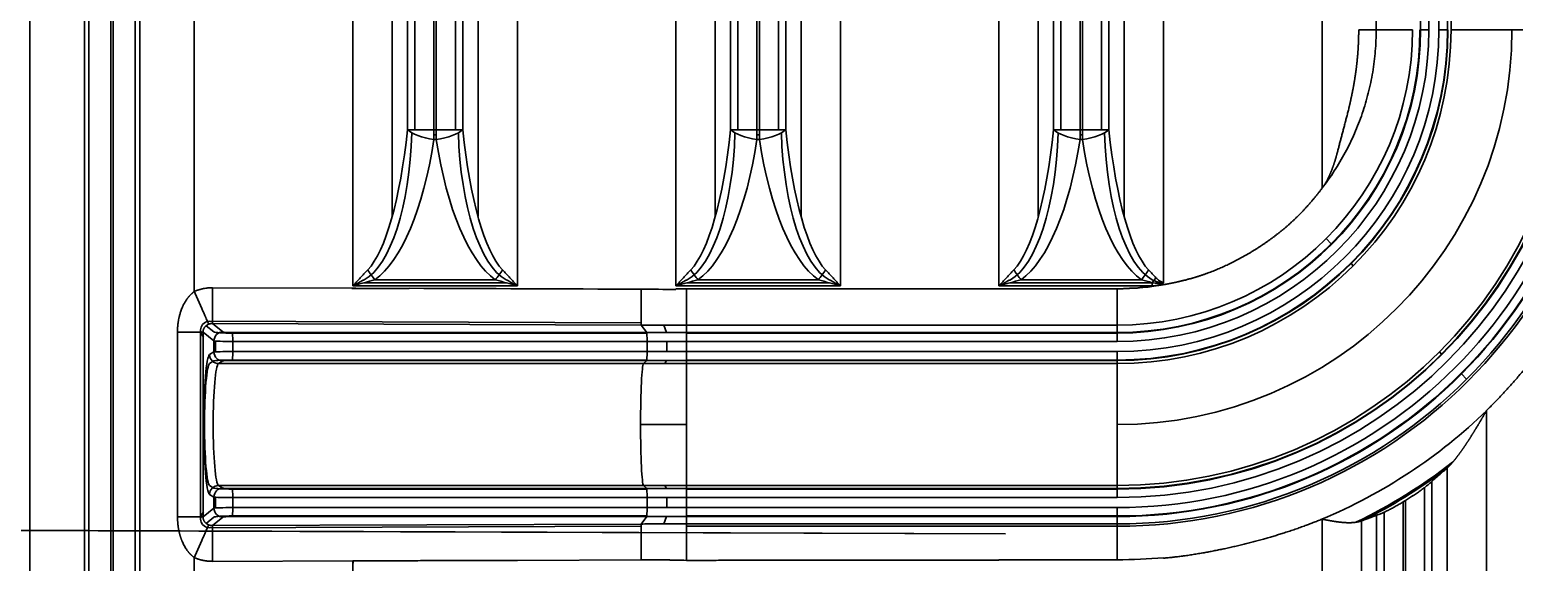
# Model space of a CAD drawing. Header units: millimetres. Extents: x -13 to 1082, y 396 to 866.
# Drawn here: x 235.6 to 318.7, y 625.9 to 655.8 of the extents above; entities that cross this region are included whole.
import ezdxf

# ---------------------------------------------------------------- set-up
doc = ezdxf.new("R2010")
doc.units = ezdxf.units.MM
doc.layers.add('10', color=7, linetype='Continuous', true_color=0xffffff)

msp = doc.modelspace()

# ---------------------------------------------------------------- linework, layer by layer
at = {"layer": '10', "color": 7, "linetype": 'Continuous', "lineweight": 35}
for p, q in [((262.871, 641.428), (262.871, 696.245)), ((271.749, 696.245), (271.749, 641.428)), ((280.961, 641.428), (280.961, 696.245)), ((289.839, 696.245), (289.839, 641.428)), ((255.862, 645.303), (255.862, 692.37)), ((260.668, 645.303), (260.668, 692.37)), ((273.952, 692.37), (273.952, 645.303)), ((278.758, 645.303), (278.758, 692.37)), ((292.042, 692.37), (292.042, 645.303)), ((296.848, 645.303), (296.848, 692.37)), ((307.93, 690.785), (307.93, 646.888)), ((241.478, 687.529), (241.478, 607.029)), ((238.872, 607.029), (238.872, 687.502)), ((256.716, 650.171), (256.716, 687.502)), ((257.13, 650.171), (257.13, 687.502)), ((258.198, 650.171), (258.198, 687.502)), ((258.332, 687.502), (258.332, 650.171)), ((259.4, 687.502), (259.4, 650.171)), ((259.814, 687.502), (259.814, 650.171)), ((274.806, 650.171), (274.806, 687.502)), ((275.22, 650.171), (275.22, 687.502)), ((276.288, 650.171), (276.288, 687.502)), ((276.422, 687.502), (276.422, 650.171)), ((277.49, 687.502), (277.49, 650.171)), ((277.904, 687.502), (277.904, 650.171)), ((292.896, 650.171), (292.896, 687.502)), ((293.31, 650.171), (293.31, 687.502)), ((294.378, 650.171), (294.378, 687.502)), ((294.512, 687.502), (294.512, 650.171)), ((295.58, 687.502), (295.58, 650.171)), ((295.994, 687.502), (295.994, 650.171)), ((313.446, 681.901), (313.446, 655.771)), ((313.915, 655.771), (313.915, 681.901)), ((314.477, 681.901), (314.477, 655.771)), ((314.954, 655.771), (314.954, 681.901)), ((315.153, 681.901), (315.153, 655.771)), ((299.051, 641.604), (299.051, 666.697)), ((310.961, 655.771), (309.982, 655.771)), ((310.961, 655.771), (313.001, 655.771)), ((313.915, 655.771), (313.414, 655.771)), ((314.979, 655.771), (314.477, 655.771)), ((321.977, 655.771), (315.153, 655.771)), ((256.716, 650.171), (258.198, 650.171)), ((258.198, 650.171), (258.332, 650.171)), ((258.198, 649.621), (258.198, 650.171)), ((258.332, 650.171), (259.814, 650.171)), ((258.332, 649.621), (258.332, 650.171)), ((274.806, 650.171), (276.288, 650.171)), ((276.288, 650.171), (276.422, 650.171)), ((276.288, 649.621), (276.288, 650.171)), ((276.422, 650.171), (277.904, 650.171)), ((276.422, 649.621), (276.422, 650.171)), ((292.896, 650.171), (294.378, 650.171)), ((294.378, 650.171), (294.512, 650.171)), ((294.378, 650.171), (294.378, 649.621)), ((294.512, 650.171), (295.994, 650.171)), ((294.512, 650.171), (294.512, 649.621)), ((258.332, 649.888), (258.198, 649.888)), ((258.332, 649.621), (258.198, 649.621)), ((276.422, 649.888), (276.288, 649.888)), ((276.422, 649.621), (276.288, 649.621)), ((294.512, 649.888), (294.378, 649.888)), ((294.512, 649.621), (294.378, 649.621)), ((308.447, 643.78), (308.155, 644.072)), ((309.553, 642.673), (309.676, 642.55)), ((253.66, 641.295), (245.803, 641.323)), ((262.871, 641.428), (253.659, 641.428)), ((262.238, 641.604), (254.292, 641.604)), ((254.894, 641.77), (261.637, 641.77)), ((269.807, 641.238), (269.8, 639.23)), ((280.961, 641.428), (271.749, 641.428)), ((272.335, 641.266), (272.335, 639.226)), ((280.328, 641.604), (272.382, 641.604)), ((272.984, 641.77), (279.727, 641.77)), ((298.422, 641.428), (289.839, 641.428)), ((298.418, 641.604), (290.472, 641.604)), ((291.074, 641.77), (297.817, 641.77)), ((296.455, 641.257), (296.455, 639.226)), ((298.422, 641.428), (298.422, 641.603)), ((269.8, 639.361), (245.632, 639.449)), ((245.796, 639.318), (246.384, 638.847)), ((269.8, 639.23), (245.796, 639.318)), ((243.839, 638.835), (243.839, 628.487)), ((245.128, 628.376), (245.128, 638.946)), ((245.881, 638.346), (245.27, 638.835)), ((245.27, 628.487), (245.27, 638.835)), ((245.882, 638.848), (245.446, 639.197)), ((270.112, 638.813), (246.911, 638.813)), ((246.918, 638.78), (270.12, 638.78)), ((269.8, 639.23), (270.112, 638.813)), ((272.335, 638.813), (270.112, 638.813)), ((271.223, 638.813), (271.068, 639.227)), ((272.335, 638.813), (272.335, 639.226)), ((272.335, 639.226), (296.455, 639.226)), ((296.455, 638.813), (272.335, 638.813)), ((272.335, 638.312), (272.335, 638.813)), ((296.455, 638.78), (272.335, 638.78)), ((296.455, 639.226), (296.455, 638.813)), ((296.455, 638.813), (296.455, 638.312)), ((245.634, 637.576), (245.881, 637.724)), ((245.881, 638.346), (245.881, 637.724)), ((245.966, 637.733), (245.966, 638.334)), ((246.935, 638.312), (270.136, 638.312)), ((246.935, 637.75), (246.935, 638.312)), ((270.136, 637.75), (246.935, 637.75)), ((270.136, 638.312), (272.335, 638.312)), ((270.136, 638.312), (270.136, 637.75)), ((272.335, 637.75), (270.136, 637.75)), ((271.235, 638.312), (271.235, 637.75)), ((272.335, 638.312), (296.455, 638.312)), ((272.335, 637.75), (272.335, 638.312)), ((272.335, 637.248), (272.335, 637.75)), ((296.455, 637.75), (272.335, 637.75)), ((296.455, 637.75), (296.455, 637.248)), ((314.625, 637.601), (314.502, 637.724)), ((245.882, 637.222), (245.636, 637.074)), ((246.383, 637.222), (246.136, 637.074)), ((269.938, 637.074), (246.136, 637.074)), ((246.91, 637.248), (270.112, 637.248)), ((270.118, 637.273), (246.917, 637.273)), ((270.112, 637.248), (269.938, 637.074)), ((272.335, 637.074), (269.938, 637.074)), ((270.112, 637.248), (272.335, 637.248)), ((271.223, 637.248), (271.136, 637.074)), ((272.335, 637.273), (296.455, 637.273)), ((272.335, 637.248), (296.455, 637.248)), ((272.335, 637.074), (272.335, 637.248)), ((272.335, 630.249), (272.335, 637.074)), ((296.455, 637.074), (272.335, 637.074)), ((296.455, 637.248), (296.455, 637.074)), ((296.455, 637.074), (296.455, 630.249)), ((315.732, 636.495), (316.024, 636.203)), ((317.141, 607.029), (317.141, 634.454)), ((272.335, 633.661), (269.768, 633.661)), ((314.938, 631.231), (314.938, 607.029)), ((245.636, 630.249), (245.882, 630.101)), ((246.136, 630.249), (246.383, 630.1)), ((246.136, 630.249), (269.938, 630.249)), ((269.938, 630.249), (270.112, 630.075)), ((269.938, 630.249), (272.335, 630.249)), ((271.223, 630.075), (271.136, 630.249)), ((272.335, 630.075), (272.335, 630.249)), ((272.335, 630.249), (296.455, 630.249)), ((296.455, 630.249), (296.455, 630.075)), ((314.084, 630.479), (314.084, 607.029)), ((245.881, 629.599), (245.634, 629.747)), ((245.881, 629.599), (245.881, 628.977)), ((245.966, 628.989), (245.966, 629.59)), ((270.112, 630.075), (246.91, 630.075)), ((246.917, 630.05), (270.118, 630.05)), ((246.935, 629.573), (270.136, 629.573)), ((246.935, 629.011), (246.935, 629.573)), ((272.335, 630.075), (270.112, 630.075)), ((270.136, 629.573), (272.335, 629.573)), ((270.136, 629.573), (270.136, 629.011)), ((271.235, 629.011), (271.235, 629.573)), ((296.455, 630.075), (272.335, 630.075)), ((272.335, 629.573), (272.335, 630.075)), ((296.455, 630.05), (272.335, 630.05)), ((272.335, 629.573), (296.455, 629.573)), ((272.335, 629.011), (272.335, 629.573)), ((296.455, 630.075), (296.455, 629.573)), ((312.468, 607.029), (312.468, 629.325)), ((312.602, 629.407), (312.602, 607.029)), ((313.67, 607.029), (313.67, 630.134)), ((245.27, 628.487), (245.881, 628.977)), ((246.911, 628.51), (270.112, 628.51)), ((270.12, 628.543), (246.918, 628.543)), ((270.136, 629.011), (246.935, 629.011)), ((270.112, 628.51), (269.8, 628.092)), ((270.112, 628.51), (272.335, 628.51)), ((272.335, 629.011), (270.136, 629.011)), ((271.068, 628.096), (271.223, 628.51)), ((272.335, 628.51), (272.335, 629.011)), ((296.455, 629.011), (272.335, 629.011)), ((272.335, 628.543), (296.455, 628.543)), ((272.335, 628.51), (296.455, 628.51)), ((272.335, 628.097), (272.335, 628.51)), ((296.455, 629.011), (296.455, 628.51)), ((296.455, 628.51), (296.455, 628.097)), ((310.986, 607.029), (310.986, 628.58)), ((311.4, 628.748), (311.4, 607.029)), ((168.024, 627.966), (290.208, 627.538)), ((198.453, 627.874), (290.208, 627.538)), ((245.446, 628.126), (245.882, 628.475)), ((245.632, 627.873), (269.8, 627.962)), ((246.384, 628.476), (245.796, 628.005)), ((245.796, 628.005), (269.8, 628.092)), ((269.807, 626.085), (269.8, 628.092)), ((296.455, 628.097), (272.335, 628.097)), ((272.335, 626.057), (272.335, 628.097)), ((272.335, 627.966), (296.455, 627.966)), ((296.455, 626.092), (296.455, 628.097)), ((307.929, 628.364), (307.929, 607.029)), ((310.132, 607.029), (310.132, 628.261)), ((244.781, 607.029), (244.781, 626.212)), ((245.803, 626), (253.66, 626.028)), ((253.659, 607.029), (253.659, 626.03)), ((262.872, 626.057), (269.807, 626.085)), ((289.836, 626.092), (296.455, 626.092))]:
    msp.add_line(p, q, dxfattribs=at)
for radius, start, end in [(16.991, 270, 0), (18.499, 270, 0), (22.11, 270, 0), (25.721, 270, 0), (27.229, 270, 0), (27.805, 270, 0), (18.524, 270, 0), (25.696, 270, 0), (26.198, 270, 0), (16.959, 270, 0), (18.022, 270, 0), (27.261, 270, 0), (26.76, 270, 0), (17.46, 270, 0), (25.522, 270, 0), (18.698, 270, 360), (16.546, 270, 0), (27.674, 270, 360), (29.714, 292.70083, 314.1413), (30.652, 295.87143, 307.79319), (30.733, 296.60592, 306.76889), (30.916, 301.19478, 301.48529), (29.679, 270, 275.02598)]:
    msp.add_arc((296.455, 655.771), radius, start, end, dxfattribs=at)
for centre, major_axis, ratio, start_param, end_param in [((253.659, 655.417), (0, 13.53), 0.245123, 3.39501, 4.314194), ((258.198, 650.171), (1.589, -0.243), 0.338534, 3.566336, 4.764176), ((258.332, 650.171), (-1.589, -0.243), 0.338534, 1.51901, 2.716849), ((262.871, 655.417), (0, 13.53), 0.245123, 1.968991, 2.888176), ((271.749, 655.417), (0, 13.53), 0.245123, 3.39501, 4.314194), ((276.288, 650.171), (1.589, -0.243), 0.338534, 3.566336, 4.764176), ((276.422, 650.171), (-1.589, -0.243), 0.338534, 1.51901, 2.716849), ((280.961, 655.417), (0, 13.53), 0.245123, 1.968991, 2.888176), ((289.839, 655.417), (0, 13.53), 0.245123, 3.39501, 4.314194), ((294.378, 650.171), (-1.589, 0.243), 0.338534, 0.424744, 1.622583), ((294.512, 650.171), (1.589, 0.243), 0.338534, 4.660602, 5.858442), ((299.051, 655.417), (0, 13.53), 0.245123, 1.968991, 2.888176), ((253.659, 650.716), (0, 9.112), 0.36397, 3.334681, 4.632655), ((253.659, 654.867), (0, 13.53), 0.36397, 3.39501, 4.314194), ((262.871, 654.867), (0, 13.53), 0.36397, 1.968991, 2.888176), ((262.871, 650.716), (0, 9.112), 0.36397, 1.65053, 2.948823), ((271.749, 650.716), (0, 9.112), 0.36397, 3.334681, 4.632655), ((271.749, 654.867), (0, 13.53), 0.36397, 3.39501, 4.314194), ((280.961, 654.867), (0, 13.53), 0.36397, 1.968991, 2.888176), ((280.961, 650.716), (0, 9.112), 0.36397, 1.65053, 2.948823), ((289.839, 650.716), (0, 9.112), 0.36397, 3.334681, 4.632655), ((289.839, 654.867), (0, 13.53), 0.36397, 3.39501, 4.314194), ((299.051, 654.867), (0, 13.53), 0.36397, 1.968991, 2.888176), ((299.051, 650.716), (0, 9.112), 0.36397, 1.65053, 2.948823), ((254.894, 642.32), (0.932, -1.31), 0.20647, 4.566518, 4.994801), ((261.637, 642.32), (-0.932, -1.31), 0.20647, 1.288385, 1.716668), ((272.984, 642.32), (0.932, -1.31), 0.20647, 4.566518, 4.994801), ((279.727, 642.32), (-0.932, -1.31), 0.20647, 1.288385, 1.716668), ((291.074, 642.32), (-0.932, 1.31), 0.20647, 1.424925, 1.853208), ((297.817, 642.32), (0.932, 1.31), 0.20647, 4.429977, 4.85826), ((298.422, 641.885), (-0.943, -1.303), 0.103863, 1.428255, 1.645822), ((272.335, 1331.668), (690.437, 0), 1, 4.708727, 4.711535), ((299.051, 650.716), (0, 9.112), 0.36397, 2.978267, 3.14158), ((245.634, 638.946), (0.394, -0.316), 0.993771, 2.24604, 4.684549), ((246.382, 638.346), (-0.314, -0.392), 0.993771, 3.816836, 5.385198), ((246.883, 638.85), (-1.005, 0.004), 0.06983, 0.092684, 1.606679), ((246.884, 638.848), (-0.502, 0.002), 0.06983, 0.087523, 1.623413), ((246.909, 638.312), (0, 0.503), 0.052336, 4.712389, 6.213372), ((270.11, 638.312), (0, -0.503), 0.052336, 1.570796, 3.071779), ((246.883, 638.347), (-1.005, 0.002), 0.034915, 0.08733, 1.62322), ((246.883, 637.723), (1.005, 0.001), 0.026168, 1.518401, 3.05429), ((246.382, 637.724), (0.259, -0.431), 0.994831, 4.17356, 5.74253), ((246.909, 637.75), (0, 0.502), 0.052336, 3.193953, 4.712389), ((270.11, 637.75), (0, -0.502), 0.052336, 0.05236, 1.570796), ((245.652, 633.661), (0, 3.92), 0.087209, 0.05236, 3.089233), ((245.65, 633.661), (0, 3.417), 0.087209, 0.050076, 3.091516), ((246.135, 637.576), (-0.259, 0.431), 0.994831, 1.031967, 2.600937), ((246.153, 633.661), (0, 3.417), 0.092337, 0.05236, 3.089233), ((246.883, 637.22), (1.005, 0.003), 0.052336, 1.536224, 3.048819), ((246.884, 637.221), (0.502, 0.001), 0.052336, 1.518293, 3.054182), ((269.947, 633.661), (0, 3.417), 0.052336, 0.05236, 3.089233), ((246.135, 629.747), (0.259, 0.431), 0.994831, 0.540656, 2.109626), ((246.382, 629.599), (-0.259, -0.431), 0.994831, 3.682248, 5.251218), ((246.883, 629.6), (-1.005, 0.001), 0.026168, 0.087302, 1.623192), ((246.883, 630.103), (-1.005, 0.003), 0.052336, 0.092774, 1.605369), ((246.884, 630.101), (-0.502, 0.001), 0.052336, 0.08741, 1.6233), ((246.909, 629.573), (0, 0.502), 0.052336, 4.712389, 6.230825), ((270.11, 629.573), (0, -0.502), 0.052336, 1.570796, 3.089233), ((245.634, 628.377), (0.394, 0.316), 0.993771, 1.594369, 4.037145), ((246.883, 628.976), (1.005, 0.002), 0.034915, 1.518372, 3.054262), ((246.382, 628.977), (0.314, -0.392), 0.993771, 4.03958, 5.607942), ((246.883, 628.472), (1.005, 0.004), 0.06983, 1.534914, 3.048908), ((246.884, 628.475), (0.502, 0.002), 0.06983, 1.51818, 3.054069), ((246.909, 629.011), (0, 0.503), 0.052336, 3.211406, 4.712389), ((270.11, 629.011), (0, -0.503), 0.052336, 0.069813, 1.570796)]:
    msp.add_ellipse(centre, major_axis=major_axis, ratio=ratio, start_param=start_param, end_param=end_param, dxfattribs=at)
for points, degree in [([(235.569, 696.245), (235.569, 666.506), (235.569, 636.768), (235.569, 607.029)], 3), ([(244.781, 641.111), (244.781, 659.489), (244.781, 677.867), (244.781, 696.245)], 3), ([(253.659, 696.069), (253.659, 677.914), (253.659, 659.759), (253.659, 641.604)], 3), ([(238.626, 607.029), (238.626, 633.853), (238.626, 660.678), (238.626, 687.502)], 3), ([(240.108, 607.029), (240.108, 633.853), (240.108, 660.677), (240.108, 687.502)], 3), ([(240.242, 687.502), (240.242, 660.678), (240.242, 633.853), (240.242, 607.029)], 3), ([(241.724, 687.502), (241.724, 660.677), (241.724, 633.853), (241.724, 607.029)], 3), ([(310.961, 681.901), (310.961, 673.191), (310.961, 664.481), (310.961, 655.771)], 3), ([(307.925, 646.891), (308.169, 647.206), (308.63, 647.856), (309.24, 648.884), (309.763, 649.959), (310.196, 651.074), (310.536, 652.22), (310.781, 653.39), (310.928, 654.577), (310.961, 655.373), (310.961, 655.771)], 3), ([(298.22, 642.32), (298.355, 642.176), (298.491, 642.031), (298.627, 641.885)], 3), ([(253.636, 641.297), (253.622, 641.294), (253.607, 641.291), (253.593, 641.288)], 3), ([(253.593, 641.288), (253.615, 641.289), (253.637, 641.291), (253.659, 641.292)], 3), ([(253.659, 641.604), (253.659, 641.545), (253.659, 641.486), (253.659, 641.428)], 3), ([(269.807, 641.238), (265.477, 641.256), (261.148, 641.274), (256.818, 641.292)], 3), ([(272.335, 641.266), (272.138, 641.263), (271.942, 641.26), (271.745, 641.257)], 3), ([(280.965, 641.257), (278.088, 641.26), (275.212, 641.263), (272.335, 641.266)], 3), ([(289.632, 641.257), (286.744, 641.257), (283.857, 641.257), (280.969, 641.257)], 3), ([(289.632, 641.257), (291.906, 641.257), (294.181, 641.257), (296.455, 641.257)], 3), ([(298.422, 641.603), (298.22, 641.659), (298.018, 641.715), (297.817, 641.77)], 3), ([(298.416, 641.773), (298.447, 641.756), (298.479, 641.739), (298.51, 641.722)], 3), ([(272.335, 639.226), (272.053, 639.226), (271.49, 639.226), (270.645, 639.228), (270.081, 639.229), (269.8, 639.23)], 3), ([(269.8, 628.092), (270.081, 628.093), (270.645, 628.095), (271.49, 628.097), (272.053, 628.097), (272.335, 628.097)], 3), ([(253.679, 626.029), (253.672, 626.029), (253.666, 626.03), (253.66, 626.03)], 3), ([(253.679, 626.029), (253.676, 625.895)], 1), ([(271.746, 626.065), (271.942, 626.063), (272.139, 626.06), (272.335, 626.057)], 3), ([(280.968, 626.066), (283.924, 626.066), (286.88, 626.066), (289.836, 626.066)], 3)]:
    msp.add_open_spline(points, degree=degree, dxfattribs=at)
for points, degree, knots in [([(309.982, 655.771), (309.982, 655.753), (309.982, 655.717), (309.982, 655.662), (309.981, 655.607), (309.981, 655.551), (309.98, 655.495), (309.979, 655.439), (309.978, 655.382), (309.976, 655.325), (309.975, 655.267), (309.973, 655.209), (309.971, 655.151), (309.969, 655.092), (309.966, 655.034), (309.964, 654.974), (309.961, 654.914), (309.958, 654.854), (309.954, 654.794), (309.951, 654.733), (309.947, 654.672), (309.943, 654.61), (309.938, 654.549), (309.934, 654.486), (309.929, 654.424), (309.924, 654.361), (309.919, 654.297), (309.913, 654.234), (309.907, 654.17), (309.901, 654.105), (309.895, 654.04), (309.888, 653.975), (309.881, 653.91), (309.874, 653.844), (309.866, 653.778), (309.858, 653.711), (309.85, 653.644), (309.842, 653.577), (309.833, 653.509), (309.824, 653.441), (309.814, 653.373), (309.805, 653.304), (309.795, 653.235), (309.784, 653.166), (309.774, 653.096), (309.763, 653.026), (309.752, 652.955), (309.74, 652.884), (309.728, 652.813), (309.716, 652.742), (309.703, 652.67), (309.69, 652.598), (309.677, 652.525), (309.664, 652.452), (309.65, 652.379), (309.635, 652.305), (309.621, 652.231), (309.606, 652.157), (309.59, 652.082), (309.575, 652.007), (309.559, 651.932), (309.542, 651.856), (309.525, 651.78), (309.508, 651.704), (309.49, 651.627), (309.472, 651.55), (309.454, 651.472), (309.432, 651.38), (309.406, 651.274), (309.376, 651.153), (309.346, 651.034), (309.316, 650.916), (309.285, 650.798), (309.255, 650.681), (309.225, 650.566), (309.195, 650.451), (309.165, 650.337), (309.134, 650.223), (309.105, 650.111), (309.075, 649.999), (309.045, 649.888), (309.016, 649.778), (308.987, 649.668), (308.958, 649.56), (308.93, 649.451), (308.902, 649.344), (308.874, 649.237), (308.847, 649.13), (308.824, 649.04), (308.805, 648.966), (308.79, 648.907), (308.774, 648.85), (308.759, 648.793), (308.743, 648.737), (308.728, 648.681), (308.712, 648.626), (308.696, 648.572), (308.68, 648.518), (308.663, 648.466), (308.647, 648.413), (308.631, 648.362), (308.614, 648.311), (308.597, 648.261), (308.581, 648.212), (308.564, 648.164), (308.547, 648.116), (308.53, 648.069), (308.513, 648.022), (308.496, 647.977), (308.479, 647.932), (308.461, 647.888), (308.444, 647.844), (308.427, 647.801), (308.409, 647.76), (308.392, 647.718), (308.374, 647.678), (308.357, 647.638), (308.34, 647.599), (308.322, 647.561), (308.305, 647.523), (308.287, 647.487), (308.27, 647.451), (308.252, 647.415), (308.235, 647.381), (308.217, 647.347), (308.2, 647.314), (308.182, 647.282), (308.165, 647.25), (308.148, 647.22), (308.131, 647.19), (308.113, 647.16), (308.096, 647.132), (308.079, 647.104), (308.062, 647.077), (308.046, 647.051), (308.029, 647.025), (308.012, 647), (307.996, 646.976), (307.979, 646.953), (307.963, 646.931), (307.946, 646.909), (307.935, 646.895), (307.93, 646.888)], 3, [0, 0, 0, 0, 0.005904, 0.011849, 0.017834, 0.02386, 0.029927, 0.036035, 0.042183, 0.048372, 0.054603, 0.060874, 0.067187, 0.073541, 0.079937, 0.086373, 0.092852, 0.099371, 0.105933, 0.112536, 0.119181, 0.125868, 0.132597, 0.139368, 0.14618, 0.153036, 0.159933, 0.166873, 0.173855, 0.18088, 0.187947, 0.195057, 0.20221, 0.209406, 0.216645, 0.223926, 0.231251, 0.23862, 0.246031, 0.253486, 0.260985, 0.268527, 0.276113, 0.283743, 0.291416, 0.299134, 0.306896, 0.314703, 0.322554, 0.330449, 0.338389, 0.346374, 0.354404, 0.362479, 0.370599, 0.378764, 0.386975, 0.395232, 0.403535, 0.411883, 0.420278, 0.428718, 0.437206, 0.445739, 0.45432, 0.462947, 0.471622, 0.480344, 0.493951, 0.507464, 0.520884, 0.534211, 0.547448, 0.560593, 0.573649, 0.586616, 0.599496, 0.612288, 0.624994, 0.637615, 0.650151, 0.662605, 0.674975, 0.687264, 0.699473, 0.711601, 0.723651, 0.735623, 0.747517, 0.754141, 0.760696, 0.767181, 0.773597, 0.779944, 0.78622, 0.792427, 0.798563, 0.804629, 0.810625, 0.816549, 0.822403, 0.828186, 0.833898, 0.839538, 0.845107, 0.850603, 0.856029, 0.861382, 0.866663, 0.871871, 0.877008, 0.882071, 0.887062, 0.891981, 0.896826, 0.901599, 0.906299, 0.910925, 0.915478, 0.919958, 0.924365, 0.928698, 0.932958, 0.937145, 0.941258, 0.945298, 0.949264, 0.953157, 0.956977, 0.960723, 0.964396, 0.967996, 0.971522, 0.974976, 0.978357, 0.981666, 0.984901, 0.988065, 0.991156, 0.994176, 0.997123, 1, 1, 1, 1]), ([(326, 652.618), (325.864, 651.336), (325.6, 650.051), (325.351, 648.836), (324.979, 647.569), (324.225, 645.008), (323.13, 642.758), (322.029, 640.498), (320.478, 638.343), (318.918, 636.174), (317.142, 634.454)], 2, [0, 0, 0, 0.125, 0.125, 0.25, 0.25, 0.5, 0.5, 0.75, 0.75, 1, 1, 1]), ([(296.455, 641.257), (296.595, 641.261), (296.851, 641.273), (296.93, 641.277), (297.009, 641.282), (297.166, 641.291), (297.246, 641.291), (297.41, 641.291), (297.445, 641.292), (297.508, 641.295), (297.647, 641.314), (297.822, 641.339), (297.853, 641.342), (298.03, 641.351), (298.143, 641.357), (298.183, 641.361), (298.229, 641.366), (298.33, 641.385), (298.518, 641.421), (298.623, 641.435), (298.941, 641.477), (299.179, 641.515), (299.836, 641.639), (300.369, 641.779), (301.023, 641.95), (302.242, 642.411), (302.857, 642.715), (303.453, 643.01), (304.024, 643.358), (304.592, 643.704), (305.128, 644.1), (305.68, 644.506), (306.161, 644.94), (306.64, 645.372), (307.095, 645.879), (307.5, 646.33), (307.93, 646.888)], 2, [0, 0, 0, 0.021966, 0.021966, 0.030752, 0.030752, 0.043932, 0.043932, 0.054915, 0.054915, 0.065898, 0.065898, 0.076881, 0.087864, 0.087864, 0.096101, 0.096101, 0.104338, 0.104338, 0.120813, 0.120813, 0.148987, 0.153762, 0.249577, 0.249577, 0.356781, 0.463984, 0.463984, 0.571187, 0.571187, 0.67839, 0.67839, 0.785594, 0.785594, 0.892797, 0.892797, 1, 1, 1]), ([(253.659, 641.428), (253.676, 641.446), (253.694, 641.465), (253.728, 641.503), (253.78, 641.559), (253.832, 641.615), (253.936, 641.727), (254.006, 641.802), (254.213, 642.025), (254.352, 642.173), (254.49, 642.32)], 3, [0, 0, 0, 0, 0.0625, 0.0625, 0.125, 0.25, 0.25, 0.5, 0.5, 1, 1, 1, 1]), ([(262.04, 642.32), (262.178, 642.173), (262.317, 642.025), (262.524, 641.802), (262.594, 641.727), (262.698, 641.615), (262.75, 641.559), (262.802, 641.503), (262.836, 641.465), (262.854, 641.446), (262.871, 641.428)], 3, [0, 0, 0, 0, 0.5, 0.5, 0.75, 0.75, 0.875, 0.9375, 0.9375, 1, 1, 1, 1]), ([(271.749, 641.428), (271.766, 641.446), (271.784, 641.465), (271.818, 641.503), (271.87, 641.559), (271.922, 641.615), (272.026, 641.727), (272.096, 641.802), (272.303, 642.025), (272.442, 642.173), (272.58, 642.32)], 3, [0, 0, 0, 0, 0.0625, 0.0625, 0.125, 0.25, 0.25, 0.5, 0.5, 1, 1, 1, 1]), ([(280.13, 642.32), (280.268, 642.173), (280.407, 642.025), (280.614, 641.802), (280.684, 641.727), (280.788, 641.615), (280.84, 641.559), (280.892, 641.503), (280.926, 641.465), (280.944, 641.446), (280.961, 641.428)], 3, [0, 0, 0, 0, 0.5, 0.5, 0.75, 0.75, 0.875, 0.9375, 0.9375, 1, 1, 1, 1]), ([(289.839, 641.428), (289.856, 641.446), (289.874, 641.465), (289.908, 641.503), (289.96, 641.559), (290.012, 641.615), (290.116, 641.727), (290.186, 641.802), (290.393, 642.025), (290.532, 642.173), (290.67, 642.32)], 3, [0, 0, 0, 0, 0.0625, 0.0625, 0.125, 0.25, 0.25, 0.5, 0.5, 1, 1, 1, 1]), ([(298.627, 641.885), (298.686, 641.822), (298.749, 641.765), (298.838, 641.705), (298.856, 641.693), (298.893, 641.672), (298.912, 641.662), (298.951, 641.643), (298.971, 641.634), (299, 641.622), (299.016, 641.616), (299.031, 641.611), (299.041, 641.607), (299.046, 641.606), (299.051, 641.604)], 3, [0, 0, 0, 0, 0.5, 0.5, 0.625, 0.625, 0.75, 0.75, 0.875, 0.875, 0.9375, 0.96875, 0.96875, 1, 1, 1, 1]), ([(244.781, 641.111), (244.776, 641.107), (244.765, 641.098), (244.748, 641.086), (244.731, 641.072), (244.714, 641.059), (244.697, 641.044), (244.68, 641.03), (244.662, 641.014), (244.644, 640.998), (244.627, 640.982), (244.608, 640.965), (244.59, 640.947), (244.572, 640.929), (244.553, 640.91), (244.534, 640.891), (244.516, 640.871), (244.497, 640.85), (244.478, 640.828), (244.459, 640.806), (244.44, 640.783), (244.421, 640.76), (244.402, 640.735), (244.375, 640.699), (244.34, 640.651), (244.299, 640.589), (244.26, 640.526), (244.225, 640.464), (244.193, 640.404), (244.165, 640.347), (244.138, 640.29), (244.113, 640.233), (244.082, 640.159), (244.047, 640.068), (244.011, 639.962), (243.973, 639.836), (243.935, 639.69), (243.906, 639.556), (243.889, 639.457), (243.879, 639.395), (243.87, 639.332), (243.862, 639.269), (243.856, 639.207), (243.85, 639.144), (243.846, 639.082), (243.843, 639.02), (243.84, 638.958), (243.839, 638.897), (243.839, 638.856), (243.839, 638.835)], 3, [0, 0, 0, 0, 0.007989, 0.016164, 0.024527, 0.03308, 0.041826, 0.050767, 0.059907, 0.069245, 0.078785, 0.088527, 0.098473, 0.108625, 0.118986, 0.129556, 0.14034, 0.151339, 0.162557, 0.173996, 0.185661, 0.197554, 0.209681, 0.222043, 0.250749, 0.27973, 0.308986, 0.338526, 0.363768, 0.388774, 0.41353, 0.438027, 0.462256, 0.508223, 0.552365, 0.594587, 0.662684, 0.730424, 0.755392, 0.780293, 0.805116, 0.829856, 0.854505, 0.879053, 0.903492, 0.927813, 0.952009, 0.976073, 1, 1, 1, 1]), ([(245.803, 641.32), (245.793, 641.32), (245.77, 641.32), (245.734, 641.32), (245.693, 641.319), (245.646, 641.317), (245.594, 641.314), (245.52, 641.308), (245.414, 641.296), (245.31, 641.277), (245.227, 641.259), (245.175, 641.246), (245.123, 641.233), (245.072, 641.218), (245.022, 641.202), (244.972, 641.186), (244.924, 641.168), (244.875, 641.15), (244.828, 641.131), (244.797, 641.117), (244.781, 641.111)], 3, [0, 0, 0, 0, 0.02949, 0.063944, 0.103366, 0.147757, 0.197123, 0.251467, 0.361631, 0.501603, 0.552935, 0.603938, 0.654609, 0.704949, 0.754956, 0.804631, 0.853972, 0.902981, 0.951656, 1, 1, 1, 1]), ([(245.482, 639.517), (245.464, 639.558), (245.444, 639.604), (245.4, 639.704), (245.375, 639.76), (245.323, 639.878), (245.296, 639.941), (245.237, 640.074), (245.207, 640.144), (245.143, 640.287), (245.111, 640.361), (245.045, 640.511), (245.012, 640.587), (244.945, 640.738), (244.912, 640.814), (244.846, 640.964), (244.813, 641.038), (244.781, 641.111)], 3, [0, 0, 0, 0, 0.125, 0.125, 0.25, 0.25, 0.375, 0.375, 0.5, 0.5, 0.625, 0.625, 0.75, 0.75, 0.875, 0.875, 1, 1, 1, 1]), ([(253.66, 641.29), (253.657, 641.29), (253.655, 641.29), (253.651, 641.291), (253.649, 641.292), (253.643, 641.294), (253.639, 641.296), (253.636, 641.297)], 3, [0, 0, 0, 0, 0.25, 0.25, 0.5, 0.5, 1, 1, 1, 1]), ([(253.659, 641.428), (253.742, 641.473), (253.827, 641.52), (253.994, 641.611), (254.077, 641.656), (254.205, 641.725), (254.25, 641.749), (254.295, 641.773)], 3, [0, 0, 0, 0, 0.393098, 0.393098, 0.786197, 0.786197, 1, 1, 1, 1]), ([(254.894, 641.77), (254.688, 641.714), (254.482, 641.657), (254.174, 641.571), (254.071, 641.542), (253.916, 641.499), (253.865, 641.485), (253.762, 641.456), (253.71, 641.442), (253.659, 641.428)], 3, [0, 0, 0, 0, 0.5, 0.5, 0.75, 0.75, 0.875, 0.875, 1, 1, 1, 1]), ([(256.818, 641.283), (255.818, 641.285), (254.818, 641.287), (253.765, 641.289), (253.712, 641.29), (253.66, 641.29)], 3, [0, 0, 0, 0, 0.950121, 0.950121, 1, 1, 1, 1]), ([(262.871, 641.428), (262.82, 641.442), (262.768, 641.456), (262.665, 641.485), (262.614, 641.499), (262.459, 641.542), (262.356, 641.571), (262.048, 641.657), (261.842, 641.714), (261.637, 641.77)], 3, [0, 0, 0, 0, 0.125, 0.125, 0.25, 0.25, 0.5, 0.5, 1, 1, 1, 1]), ([(262.236, 641.773), (262.28, 641.749), (262.323, 641.726), (262.451, 641.657), (262.535, 641.612), (262.703, 641.52), (262.788, 641.473), (262.871, 641.428)], 3, [0, 0, 0, 0, 0.20719, 0.20719, 0.603595, 0.603595, 1, 1, 1, 1]), ([(271.749, 641.428), (271.832, 641.473), (271.917, 641.52), (272.084, 641.611), (272.167, 641.656), (272.295, 641.725), (272.34, 641.749), (272.385, 641.773)], 3, [0, 0, 0, 0, 0.393098, 0.393098, 0.786197, 0.786197, 1, 1, 1, 1]), ([(272.984, 641.77), (272.778, 641.714), (272.572, 641.657), (272.264, 641.571), (272.161, 641.542), (272.006, 641.499), (271.955, 641.485), (271.852, 641.456), (271.8, 641.442), (271.749, 641.428)], 3, [0, 0, 0, 0, 0.5, 0.5, 0.75, 0.75, 0.875, 0.875, 1, 1, 1, 1]), ([(280.961, 641.428), (280.91, 641.442), (280.858, 641.456), (280.755, 641.485), (280.704, 641.499), (280.549, 641.542), (280.446, 641.571), (280.138, 641.657), (279.932, 641.714), (279.727, 641.77)], 3, [0, 0, 0, 0, 0.125, 0.125, 0.25, 0.25, 0.5, 0.5, 1, 1, 1, 1]), ([(280.326, 641.773), (280.37, 641.749), (280.413, 641.726), (280.541, 641.657), (280.625, 641.612), (280.793, 641.52), (280.878, 641.473), (280.961, 641.428)], 3, [0, 0, 0, 0, 0.20719, 0.20719, 0.603595, 0.603595, 1, 1, 1, 1]), ([(289.839, 641.428), (289.922, 641.473), (290.007, 641.52), (290.174, 641.611), (290.257, 641.656), (290.385, 641.725), (290.43, 641.749), (290.475, 641.773)], 3, [0, 0, 0, 0, 0.393098, 0.393098, 0.786197, 0.786197, 1, 1, 1, 1]), ([(291.074, 641.77), (290.868, 641.714), (290.662, 641.657), (290.354, 641.571), (290.251, 641.542), (290.096, 641.499), (290.045, 641.485), (289.942, 641.456), (289.89, 641.442), (289.839, 641.428)], 3, [0, 0, 0, 0, 0.5, 0.5, 0.75, 0.75, 0.875, 0.875, 1, 1, 1, 1]), ([(299.051, 641.604), (299.038, 641.601), (299.025, 641.599), (298.999, 641.594), (298.986, 641.591), (298.947, 641.585), (298.921, 641.581), (298.842, 641.573), (298.789, 641.57), (298.683, 641.569), (298.63, 641.572), (298.525, 641.583), (298.473, 641.592), (298.422, 641.603)], 3, [0, 0, 0, 0, 0.0625, 0.0625, 0.125, 0.125, 0.25, 0.25, 0.5, 0.5, 0.75, 0.75, 1, 1, 1, 1]), ([(299.051, 641.604), (299.045, 641.6), (299.04, 641.596), (299.028, 641.589), (299.01, 641.578), (298.992, 641.568), (298.955, 641.548), (298.93, 641.535), (298.855, 641.502), (298.803, 641.484), (298.723, 641.462), (298.697, 641.456), (298.642, 641.446), (298.615, 641.441), (298.532, 641.431), (298.477, 641.428), (298.422, 641.428)], 3, [0, 0, 0, 0, 0.03125, 0.03125, 0.0625, 0.125, 0.125, 0.25, 0.25, 0.5, 0.5, 0.625, 0.625, 0.75, 0.75, 1, 1, 1, 1]), ([(245.586, 639.28), (245.584, 639.286), (245.58, 639.295), (245.569, 639.32), (245.562, 639.336), (245.544, 639.376), (245.534, 639.399), (245.51, 639.453), (245.497, 639.483), (245.482, 639.517)], 3, [0, 0, 0, 0, 0.25, 0.25, 0.5, 0.5, 0.75, 0.75, 1, 1, 1, 1]), ([(245.796, 639.318), (245.792, 639.318), (245.783, 639.318), (245.771, 639.318), (245.758, 639.318), (245.746, 639.317), (245.733, 639.316), (245.721, 639.315), (245.709, 639.313), (245.697, 639.312), (245.686, 639.309), (245.674, 639.307), (245.662, 639.305), (245.651, 639.302), (245.64, 639.299), (245.629, 639.295), (245.618, 639.292), (245.607, 639.288), (245.597, 639.284), (245.59, 639.281), (245.586, 639.28)], 3, [0, 0, 0, 0, 0.060068, 0.119584, 0.178552, 0.236976, 0.294858, 0.352203, 0.409015, 0.465298, 0.521056, 0.576293, 0.631014, 0.685223, 0.738925, 0.792124, 0.844827, 0.897036, 0.948759, 1, 1, 1, 1]), ([(245.796, 639.318), (245.796, 639.323), (245.796, 639.332), (245.796, 639.358), (245.796, 639.375), (245.796, 639.419), (245.796, 639.445), (245.797, 639.507), (245.797, 639.543), (245.797, 639.583)], 3, [0, 0, 0, 0, 0.25, 0.25, 0.5, 0.5, 0.75, 0.75, 1, 1, 1, 1]), ([(245.128, 638.946), (245.129, 638.814), (245.184, 638.684), (245.286, 638.582), (245.297, 638.572), (245.308, 638.563)], 3, [0, 0, 0, 0, 0.899904, 0.899904, 1, 1, 1, 1]), ([(245.586, 639.28), (245.582, 639.278), (245.572, 639.274), (245.558, 639.267), (245.544, 639.26), (245.529, 639.252), (245.513, 639.244), (245.498, 639.234), (245.482, 639.224), (245.468, 639.214), (245.454, 639.204), (245.439, 639.191), (245.418, 639.174), (245.394, 639.15), (245.371, 639.124), (245.352, 639.098), (245.337, 639.077), (245.325, 639.056), (245.314, 639.035), (245.304, 639.014), (245.296, 638.993), (245.29, 638.976), (245.287, 638.964), (245.284, 638.956), (245.282, 638.948), (245.281, 638.94), (245.279, 638.932), (245.277, 638.924), (245.276, 638.916), (245.275, 638.908), (245.274, 638.9), (245.273, 638.892), (245.272, 638.884), (245.271, 638.876), (245.271, 638.868), (245.271, 638.86), (245.27, 638.852), (245.27, 638.843), (245.27, 638.838), (245.27, 638.835)], 3, [0, 0, 0, 0, 0.024547, 0.050395, 0.077581, 0.106139, 0.136096, 0.167477, 0.200303, 0.234593, 0.258691, 0.295139, 0.343937, 0.405085, 0.481713, 0.537714, 0.581071, 0.622928, 0.663364, 0.702465, 0.740329, 0.77706, 0.790488, 0.803815, 0.817053, 0.830215, 0.843312, 0.856356, 0.869361, 0.882339, 0.895302, 0.908263, 0.921235, 0.934231, 0.947263, 0.960343, 0.973485, 0.9867, 1, 1, 1, 1]), ([(314.851, 631.153), (314.856, 631.157), (314.865, 631.164), (314.879, 631.176), (314.892, 631.188), (314.906, 631.201), (314.92, 631.214), (314.935, 631.227), (314.949, 631.241), (314.964, 631.255), (314.979, 631.269), (314.994, 631.284), (315.009, 631.299), (315.024, 631.315), (315.04, 631.33), (315.056, 631.347), (315.071, 631.363), (315.088, 631.38), (315.104, 631.397), (315.12, 631.415), (315.137, 631.433), (315.153, 631.452), (315.17, 631.47), (315.187, 631.49), (315.205, 631.509), (315.222, 631.529), (315.24, 631.549), (315.257, 631.57), (315.275, 631.591), (315.293, 631.612), (315.311, 631.634), (315.33, 631.656), (315.348, 631.679), (315.367, 631.702), (315.386, 631.725), (315.405, 631.749), (315.424, 631.773), (315.443, 631.797), (315.462, 631.822), (315.482, 631.847), (315.502, 631.873), (315.521, 631.899), (315.541, 631.925), (315.562, 631.952), (315.582, 631.979), (315.602, 632.006), (315.623, 632.034), (315.643, 632.062), (315.664, 632.09), (315.685, 632.119), (315.706, 632.149), (315.727, 632.178), (315.749, 632.208), (315.77, 632.239), (315.792, 632.27), (315.814, 632.301), (315.836, 632.332), (315.858, 632.364), (315.88, 632.396), (315.902, 632.429), (315.924, 632.462), (315.947, 632.495), (315.97, 632.529), (315.992, 632.563), (316.015, 632.598), (316.038, 632.632), (316.061, 632.668), (316.085, 632.703), (316.108, 632.739), (316.132, 632.775), (316.155, 632.812), (316.179, 632.849), (316.203, 632.886), (316.227, 632.924), (316.251, 632.962), (316.275, 633), (316.3, 633.039), (316.324, 633.078), (316.349, 633.118), (316.373, 633.157), (316.398, 633.197), (316.423, 633.238), (316.448, 633.279), (316.474, 633.32), (316.499, 633.361), (316.524, 633.403), (316.55, 633.445), (316.576, 633.488), (316.601, 633.531), (316.627, 633.574), (316.653, 633.617), (316.679, 633.661), (316.706, 633.705), (316.732, 633.75), (316.759, 633.795), (316.785, 633.84), (316.812, 633.885), (316.839, 633.931), (316.866, 633.977), (316.893, 634.023), (316.92, 634.07), (316.948, 634.117), (316.975, 634.164), (317.003, 634.212), (317.03, 634.26), (317.058, 634.308), (317.086, 634.357), (317.114, 634.405), (317.133, 634.438), (317.142, 634.454)], 3, [0, 0, 0, 0, 0.005181, 0.010436, 0.015765, 0.02117, 0.02665, 0.032206, 0.037838, 0.043546, 0.04933, 0.055192, 0.06113, 0.067146, 0.073239, 0.07941, 0.085659, 0.091986, 0.098391, 0.104875, 0.111437, 0.118077, 0.124797, 0.131595, 0.138473, 0.14543, 0.152466, 0.159581, 0.166776, 0.174051, 0.181405, 0.188839, 0.196353, 0.203946, 0.21162, 0.219373, 0.227207, 0.23512, 0.243114, 0.251187, 0.259341, 0.267575, 0.275889, 0.284283, 0.292757, 0.301311, 0.309946, 0.318661, 0.327456, 0.336331, 0.345286, 0.354321, 0.363437, 0.372632, 0.381907, 0.391263, 0.400698, 0.410213, 0.419809, 0.429484, 0.439238, 0.449073, 0.458987, 0.468981, 0.479055, 0.489208, 0.49944, 0.509752, 0.520143, 0.530614, 0.541164, 0.551793, 0.562501, 0.573288, 0.584154, 0.595098, 0.606122, 0.617224, 0.628406, 0.639665, 0.651003, 0.66242, 0.673915, 0.685488, 0.697139, 0.708868, 0.720676, 0.732561, 0.744524, 0.756565, 0.768683, 0.780879, 0.793153, 0.805504, 0.817932, 0.830438, 0.84302, 0.85568, 0.868417, 0.881231, 0.894121, 0.907088, 0.920132, 0.933252, 0.946449, 0.959723, 0.973072, 0.986498, 1, 1, 1, 1]), ([(314.084, 630.479), (314.131, 630.523), (314.182, 630.571), (314.294, 630.671), (314.355, 630.725), (314.483, 630.837), (314.552, 630.897), (314.66, 630.99), (314.698, 631.022), (314.773, 631.086), (314.812, 631.119), (314.851, 631.153)], 3, [0, 0, 0, 0, 0.25, 0.25, 0.5, 0.5, 0.75, 0.75, 0.875, 0.875, 1, 1, 1, 1]), ([(312.602, 629.407), (312.68, 629.454), (312.756, 629.502), (312.87, 629.575), (312.926, 629.611), (312.982, 629.648), (313.019, 629.673), (313.038, 629.685), (313.129, 629.746), (313.201, 629.795), (313.339, 629.891), (313.406, 629.939), (313.488, 629.998), (313.504, 630.01), (313.536, 630.033), (313.552, 630.045), (313.598, 630.08), (313.629, 630.103), (313.717, 630.17), (313.773, 630.214), (313.851, 630.277), (313.876, 630.297), (313.925, 630.337), (313.948, 630.357), (314.013, 630.413), (314.051, 630.447), (314.084, 630.479)], 3, [0, 0, 0, 0, 0.125, 0.125, 0.1875, 0.21875, 0.21875, 0.25, 0.25, 0.375, 0.375, 0.5, 0.5, 0.53125, 0.53125, 0.5625, 0.5625, 0.625, 0.625, 0.75, 0.75, 0.8125, 0.8125, 0.875, 0.875, 1, 1, 1, 1]), ([(310.986, 628.58), (311.019, 628.59), (311.058, 628.604), (311.145, 628.637), (311.194, 628.657), (311.261, 628.686), (311.275, 628.692), (311.303, 628.704), (311.345, 628.723), (311.39, 628.743), (311.481, 628.786), (311.545, 628.817), (311.628, 628.858), (311.645, 628.867), (311.679, 628.884), (311.73, 628.91), (311.782, 628.937), (311.887, 628.993), (311.958, 629.031), (312.067, 629.092), (312.104, 629.112), (312.177, 629.154), (312.213, 629.175), (312.323, 629.238), (312.395, 629.281), (312.468, 629.325)], 3, [0, 0, 0, 0, 0.125, 0.125, 0.25, 0.25, 0.28125, 0.28125, 0.3125, 0.375, 0.375, 0.5, 0.5, 0.53125, 0.53125, 0.5625, 0.625, 0.625, 0.75, 0.75, 0.8125, 0.8125, 0.875, 0.875, 1, 1, 1, 1]), ([(244.781, 626.212), (244.77, 626.22), (244.749, 626.236), (244.717, 626.26), (244.686, 626.285), (244.655, 626.312), (244.625, 626.339), (244.596, 626.366), (244.567, 626.395), (244.538, 626.424), (244.51, 626.455), (244.483, 626.486), (244.456, 626.518), (244.43, 626.551), (244.389, 626.604), (244.335, 626.68), (244.271, 626.78), (244.211, 626.885), (244.156, 626.993), (244.119, 627.077), (244.095, 627.133), (244.084, 627.16), (244.073, 627.187), (244.063, 627.214), (244.052, 627.242), (244.042, 627.269), (244.033, 627.297), (244.023, 627.325), (244.014, 627.353), (244.005, 627.381), (243.996, 627.409), (243.987, 627.438), (243.979, 627.466), (243.971, 627.495), (243.963, 627.524), (243.956, 627.553), (243.948, 627.582), (243.941, 627.611), (243.934, 627.641), (243.928, 627.67), (243.921, 627.7), (243.915, 627.73), (243.909, 627.76), (243.903, 627.79), (243.898, 627.82), (243.893, 627.85), (243.888, 627.881), (243.883, 627.912), (243.879, 627.942), (243.875, 627.973), (243.871, 628.004), (243.867, 628.036), (243.863, 628.067), (243.86, 628.099), (243.857, 628.13), (243.854, 628.162), (243.852, 628.194), (243.849, 628.226), (243.847, 628.258), (243.845, 628.291), (243.844, 628.323), (243.842, 628.356), (243.841, 628.388), (243.84, 628.421), (243.839, 628.454), (243.839, 628.476), (243.839, 628.487)], 3, [0, 0, 0, 0, 0.015635, 0.031301, 0.04701, 0.062768, 0.078587, 0.094474, 0.110439, 0.126491, 0.142637, 0.158888, 0.17525, 0.191733, 0.208343, 0.254593, 0.301254, 0.348435, 0.396244, 0.444783, 0.456236, 0.467703, 0.479183, 0.490678, 0.502189, 0.513717, 0.525263, 0.536829, 0.548414, 0.560021, 0.57165, 0.583302, 0.594979, 0.60668, 0.618408, 0.630163, 0.641946, 0.653758, 0.6656, 0.677473, 0.689379, 0.701317, 0.713289, 0.725295, 0.737338, 0.749417, 0.761533, 0.773688, 0.785882, 0.798116, 0.810392, 0.822709, 0.835068, 0.847472, 0.859919, 0.872412, 0.884951, 0.897537, 0.91017, 0.922851, 0.935582, 0.948363, 0.961194, 0.974077, 0.987012, 1, 1, 1, 1]), ([(245.27, 628.487), (245.262, 628.487), (245.245, 628.487), (245.195, 628.487), (245.161, 628.487), (245.118, 628.487)], 3, [0, 0, 0, 0, 0.5, 0.5, 1, 1, 1, 1]), ([(245.31, 628.762), (245.298, 628.752), (245.287, 628.742), (245.184, 628.639), (245.129, 628.509), (245.128, 628.376)], 3, [0, 0, 0, 0, 0.103411, 0.103411, 1, 1, 1, 1]), ([(245.27, 628.487), (245.27, 628.482), (245.27, 628.472), (245.271, 628.457), (245.272, 628.442), (245.273, 628.427), (245.275, 628.411), (245.278, 628.396), (245.281, 628.381), (245.285, 628.366), (245.29, 628.346), (245.299, 628.32), (245.313, 628.289), (245.33, 628.257), (245.347, 628.231), (245.363, 628.209), (245.379, 628.19), (245.398, 628.168), (245.42, 628.148), (245.439, 628.131), (245.451, 628.122), (245.46, 628.115), (245.469, 628.108), (245.478, 628.102), (245.487, 628.096), (245.496, 628.09), (245.505, 628.085), (245.513, 628.079), (245.522, 628.074), (245.53, 628.07), (245.539, 628.065), (245.547, 628.061), (245.555, 628.057), (245.563, 628.053), (245.571, 628.05), (245.579, 628.046), (245.584, 628.044), (245.586, 628.043)], 3, [0, 0, 0, 0, 0.024819, 0.049438, 0.073936, 0.098392, 0.122887, 0.147499, 0.172306, 0.197386, 0.222813, 0.27461, 0.331597, 0.394179, 0.462661, 0.500645, 0.544588, 0.594499, 0.663459, 0.708923, 0.730888, 0.751277, 0.771175, 0.790584, 0.809507, 0.827947, 0.845906, 0.863389, 0.880399, 0.89694, 0.913016, 0.928631, 0.943791, 0.958502, 0.972769, 0.986599, 1, 1, 1, 1]), ([(310.219, 628.293), (310.3, 628.326), (310.454, 628.388), (310.591, 628.441), (310.72, 628.49), (310.78, 628.512), (310.85, 628.536), (310.863, 628.541), (310.89, 628.55), (310.928, 628.563), (310.964, 628.574), (310.986, 628.58)], 3, [0, 0, 0, 0, 0.25, 0.5, 0.5, 0.75, 0.75, 0.8125, 0.8125, 0.875, 1, 1, 1, 1]), ([(245.482, 627.806), (245.464, 627.765), (245.444, 627.72), (245.4, 627.619), (245.376, 627.564), (245.324, 627.446), (245.296, 627.383), (245.238, 627.251), (245.207, 627.181), (245.144, 627.038), (245.111, 626.964), (245.046, 626.814), (245.012, 626.738), (244.945, 626.586), (244.912, 626.51), (244.846, 626.359), (244.813, 626.285), (244.781, 626.212)], 3, [0, 0, 0, 0, 0.125, 0.125, 0.25, 0.25, 0.375, 0.375, 0.5, 0.5, 0.625, 0.625, 0.75, 0.75, 0.875, 0.875, 1, 1, 1, 1]), ([(245.586, 628.043), (245.584, 628.037), (245.58, 628.028), (245.568, 628.003), (245.561, 627.987), (245.544, 627.948), (245.534, 627.924), (245.51, 627.87), (245.497, 627.84), (245.482, 627.806)], 3, [0, 0, 0, 0, 0.25, 0.25, 0.5, 0.5, 0.75, 0.75, 1, 1, 1, 1]), ([(245.586, 628.043), (245.589, 628.042), (245.596, 628.039), (245.605, 628.036), (245.615, 628.032), (245.624, 628.029), (245.634, 628.026), (245.644, 628.023), (245.654, 628.02), (245.665, 628.018), (245.675, 628.015), (245.686, 628.013), (245.696, 628.011), (245.707, 628.01), (245.718, 628.008), (245.729, 628.007), (245.74, 628.006), (245.751, 628.005), (245.762, 628.005), (245.773, 628.004), (245.785, 628.004), (245.792, 628.005), (245.796, 628.005)], 3, [0, 0, 0, 0, 0.04609, 0.092571, 0.139446, 0.186719, 0.234394, 0.282474, 0.330963, 0.379865, 0.429182, 0.478918, 0.529077, 0.579661, 0.630674, 0.682118, 0.733996, 0.786312, 0.839067, 0.892265, 0.945909, 1, 1, 1, 1]), ([(245.796, 628.005), (245.796, 627.994), (245.796, 627.966), (245.796, 627.877), (245.797, 627.816), (245.797, 627.74)], 3, [0, 0, 0, 0, 0.5, 0.5, 1, 1, 1, 1]), ([(245.797, 627.74), (245.797, 627.653), (245.798, 627.545), (245.799, 627.297), (245.799, 627.157), (245.8, 626.853), (245.801, 626.69), (245.802, 626.352), (245.803, 626.176), (245.803, 626.001)], 3, [0, 0, 0, 0, 0.25, 0.25, 0.5, 0.5, 0.75, 0.75, 1, 1, 1, 1]), ([(307.918, 628.366), (306.909, 627.944), (305.763, 627.581), (304.699, 627.243), (302.426, 626.682), (301.325, 626.486), (300.14, 626.275), (299.058, 626.18)], 2, [0, 0, 0, 0.25, 0.25, 0.5, 0.75, 0.75, 1, 1, 1]), ([(307.921, 628.366), (307.93, 628.364), (307.948, 628.36), (307.976, 628.355), (308.003, 628.349), (308.031, 628.344), (308.058, 628.339), (308.085, 628.333), (308.112, 628.328), (308.139, 628.323), (308.166, 628.318), (308.193, 628.313), (308.22, 628.308), (308.246, 628.303), (308.272, 628.298), (308.299, 628.293), (308.325, 628.288), (308.351, 628.283), (308.377, 628.279), (308.402, 628.274), (308.428, 628.27), (308.453, 628.265), (308.479, 628.261), (308.504, 628.256), (308.529, 628.252), (308.554, 628.248), (308.579, 628.244), (308.604, 628.24), (308.628, 628.236), (308.652, 628.233), (308.677, 628.229), (308.701, 628.225), (308.725, 628.222), (308.749, 628.218), (308.772, 628.215), (308.796, 628.212), (308.819, 628.209), (308.842, 628.206), (308.865, 628.203), (308.888, 628.2), (308.911, 628.197), (308.934, 628.195), (308.956, 628.192), (308.979, 628.19), (309.001, 628.188), (309.023, 628.186), (309.045, 628.183), (309.066, 628.181), (309.088, 628.18), (309.109, 628.178), (309.13, 628.176), (309.152, 628.175), (309.172, 628.173), (309.193, 628.172), (309.214, 628.171), (309.234, 628.17), (309.255, 628.169), (309.275, 628.168), (309.295, 628.167), (309.314, 628.166), (309.334, 628.166), (309.354, 628.165), (309.373, 628.165), (309.392, 628.164), (309.411, 628.164), (309.43, 628.164), (309.448, 628.164), (309.467, 628.164), (309.485, 628.164), (309.503, 628.165), (309.522, 628.165), (309.539, 628.166), (309.557, 628.166), (309.575, 628.167), (309.592, 628.168), (309.609, 628.169), (309.626, 628.17), (309.643, 628.171), (309.66, 628.172), (309.676, 628.174), (309.693, 628.175), (309.709, 628.176), (309.725, 628.178), (309.741, 628.18), (309.757, 628.181), (309.772, 628.183), (309.788, 628.185), (309.803, 628.187), (309.818, 628.189), (309.833, 628.191), (309.848, 628.194), (309.862, 628.196), (309.877, 628.198), (309.891, 628.201), (309.905, 628.203), (309.919, 628.206), (309.933, 628.209), (309.947, 628.212), (309.96, 628.215), (309.974, 628.217), (309.987, 628.22), (310, 628.224), (310.013, 628.227), (310.025, 628.23), (310.038, 628.233), (310.05, 628.236), (310.063, 628.24), (310.075, 628.243), (310.087, 628.247), (310.099, 628.25), (310.11, 628.254), (310.122, 628.258), (310.133, 628.261), (310.144, 628.265), (310.155, 628.269), (310.166, 628.273), (310.177, 628.277), (310.188, 628.281), (310.198, 628.285), (310.208, 628.289), (310.215, 628.292), (310.219, 628.293)], 3, [0, 0, 0, 0, 0.011028, 0.022013, 0.032956, 0.043856, 0.054714, 0.065528, 0.0763, 0.087029, 0.097715, 0.108358, 0.118958, 0.129515, 0.140029, 0.150499, 0.160927, 0.171311, 0.181651, 0.191948, 0.202202, 0.212412, 0.222579, 0.232702, 0.242781, 0.252817, 0.262808, 0.272756, 0.28266, 0.29252, 0.302336, 0.312108, 0.321835, 0.331519, 0.341158, 0.350753, 0.360303, 0.369809, 0.379271, 0.388688, 0.398061, 0.407389, 0.416672, 0.42591, 0.435104, 0.444253, 0.453357, 0.462416, 0.47143, 0.480399, 0.489323, 0.498202, 0.507036, 0.515824, 0.524567, 0.533265, 0.541918, 0.550525, 0.559087, 0.567603, 0.576074, 0.584499, 0.592878, 0.601212, 0.609501, 0.617743, 0.62594, 0.634091, 0.642196, 0.650256, 0.658269, 0.666237, 0.674158, 0.682034, 0.689864, 0.697647, 0.705385, 0.713076, 0.720721, 0.728321, 0.735874, 0.743381, 0.750841, 0.758256, 0.765624, 0.772946, 0.780221, 0.787451, 0.794634, 0.801771, 0.808861, 0.815905, 0.822903, 0.829854, 0.836759, 0.843617, 0.850429, 0.857195, 0.863914, 0.870587, 0.877213, 0.883793, 0.890327, 0.896814, 0.903255, 0.909649, 0.915997, 0.922299, 0.928554, 0.934763, 0.940925, 0.947041, 0.95311, 0.959134, 0.965111, 0.971041, 0.976926, 0.982764, 0.988555, 0.994301, 1, 1, 1, 1]), ([(244.781, 626.212), (244.789, 626.209), (244.805, 626.202), (244.828, 626.192), (244.852, 626.182), (244.876, 626.173), (244.901, 626.163), (244.925, 626.154), (244.949, 626.145), (244.974, 626.137), (244.999, 626.128), (245.024, 626.12), (245.049, 626.112), (245.074, 626.105), (245.099, 626.097), (245.124, 626.09), (245.15, 626.083), (245.175, 626.076), (245.201, 626.07), (245.227, 626.064), (245.253, 626.058), (245.304, 626.047), (245.375, 626.034), (245.462, 626.021), (245.543, 626.012), (245.619, 626.007), (245.691, 626.004), (245.751, 626.003), (245.787, 626.003), (245.803, 626.003)], 3, [0, 0, 0, 0, 0.024493, 0.049028, 0.073607, 0.098229, 0.122895, 0.147604, 0.172356, 0.197151, 0.22199, 0.246872, 0.271797, 0.296766, 0.321778, 0.346833, 0.37193, 0.397071, 0.422254, 0.447481, 0.472749, 0.498061, 0.59627, 0.679724, 0.74843, 0.828538, 0.89716, 0.954311, 1, 1, 1, 1]), ([(253.679, 626.029), (253.799, 626.029), (254.051, 626.029), (254.449, 626.03), (254.884, 626.031), (255.356, 626.033), (255.865, 626.034), (256.413, 626.036), (256.997, 626.038), (257.619, 626.04), (258.373, 626.043), (259.218, 626.046), (260.114, 626.05), (260.924, 626.052), (261.649, 626.054), (262.289, 626.056), (262.687, 626.056), (262.872, 626.057)], 3, [0, 0, 0, 0, 0.039164, 0.082397, 0.129698, 0.181069, 0.236508, 0.296016, 0.359594, 0.42724, 0.498955, 0.605638, 0.703051, 0.791194, 0.870066, 0.939668, 1, 1, 1, 1]), ([(269.807, 626.085), (269.905, 626.086), (270.067, 626.086), (270.269, 626.087), (270.413, 626.089), (270.529, 626.09), (270.633, 626.092), (270.714, 626.093), (270.8, 626.094), (270.894, 626.094), (271.002, 626.093), (271.094, 626.091), (271.18, 626.088), (271.26, 626.084), (271.342, 626.08), (271.421, 626.076), (271.487, 626.072), (271.54, 626.07), (271.58, 626.068), (271.62, 626.067), (271.66, 626.066), (271.701, 626.066), (271.728, 626.066), (271.741, 626.066)], 3, [0, 0, 0, 0, 0.152674, 0.25099, 0.312117, 0.376719, 0.431371, 0.473319, 0.502564, 0.563705, 0.619287, 0.669319, 0.707359, 0.751931, 0.793442, 0.83465, 0.875556, 0.896141, 0.916786, 0.937492, 0.958263, 0.979098, 1, 1, 1, 1]), ([(272.335, 626.057), (272.605, 626.057), (273.204, 626.057), (274.193, 626.058), (275.362, 626.06), (276.466, 626.061), (277.425, 626.063), (278.158, 626.064), (278.833, 626.064), (279.449, 626.065), (280.007, 626.066), (280.505, 626.066), (280.818, 626.066), (280.965, 626.066)], 3, [0, 0, 0, 0, 0.093722, 0.208334, 0.343836, 0.500229, 0.592019, 0.677011, 0.755205, 0.826601, 0.891199, 0.948999, 1, 1, 1, 1])]:
    msp.add_open_spline(points, degree=degree, knots=knots, dxfattribs=at)
for points, weights, degree in [([(245.797, 639.583), (245.798, 639.958), (245.801, 640.603), (245.803, 641.322)], [1.02232083416, 0.968244610607, 1.01242539884, 1.15486319887], 3), ([(256.818, 641.283), (255.205, 641.285), (253.593, 641.287)], [0.500001704862, 0.499998295138, 0.500001704862], 2), ([(243.839, 638.835), (244.67, 638.835), (245.197, 638.835), (245.27, 638.835)], [1.05473762828, 0.958121910574, 0.989406284649, 1.14859075051], 3), ([(245.118, 628.487), (244.879, 628.487), (244.423, 628.487), (243.839, 628.487)], [1.04578243691, 0.981890518713, 0.984872124837, 1.05472725528], 3)]:
    msp.add_rational_spline(points, weights, degree=degree, dxfattribs=at)

doc.saveas('drawing.dxf')
